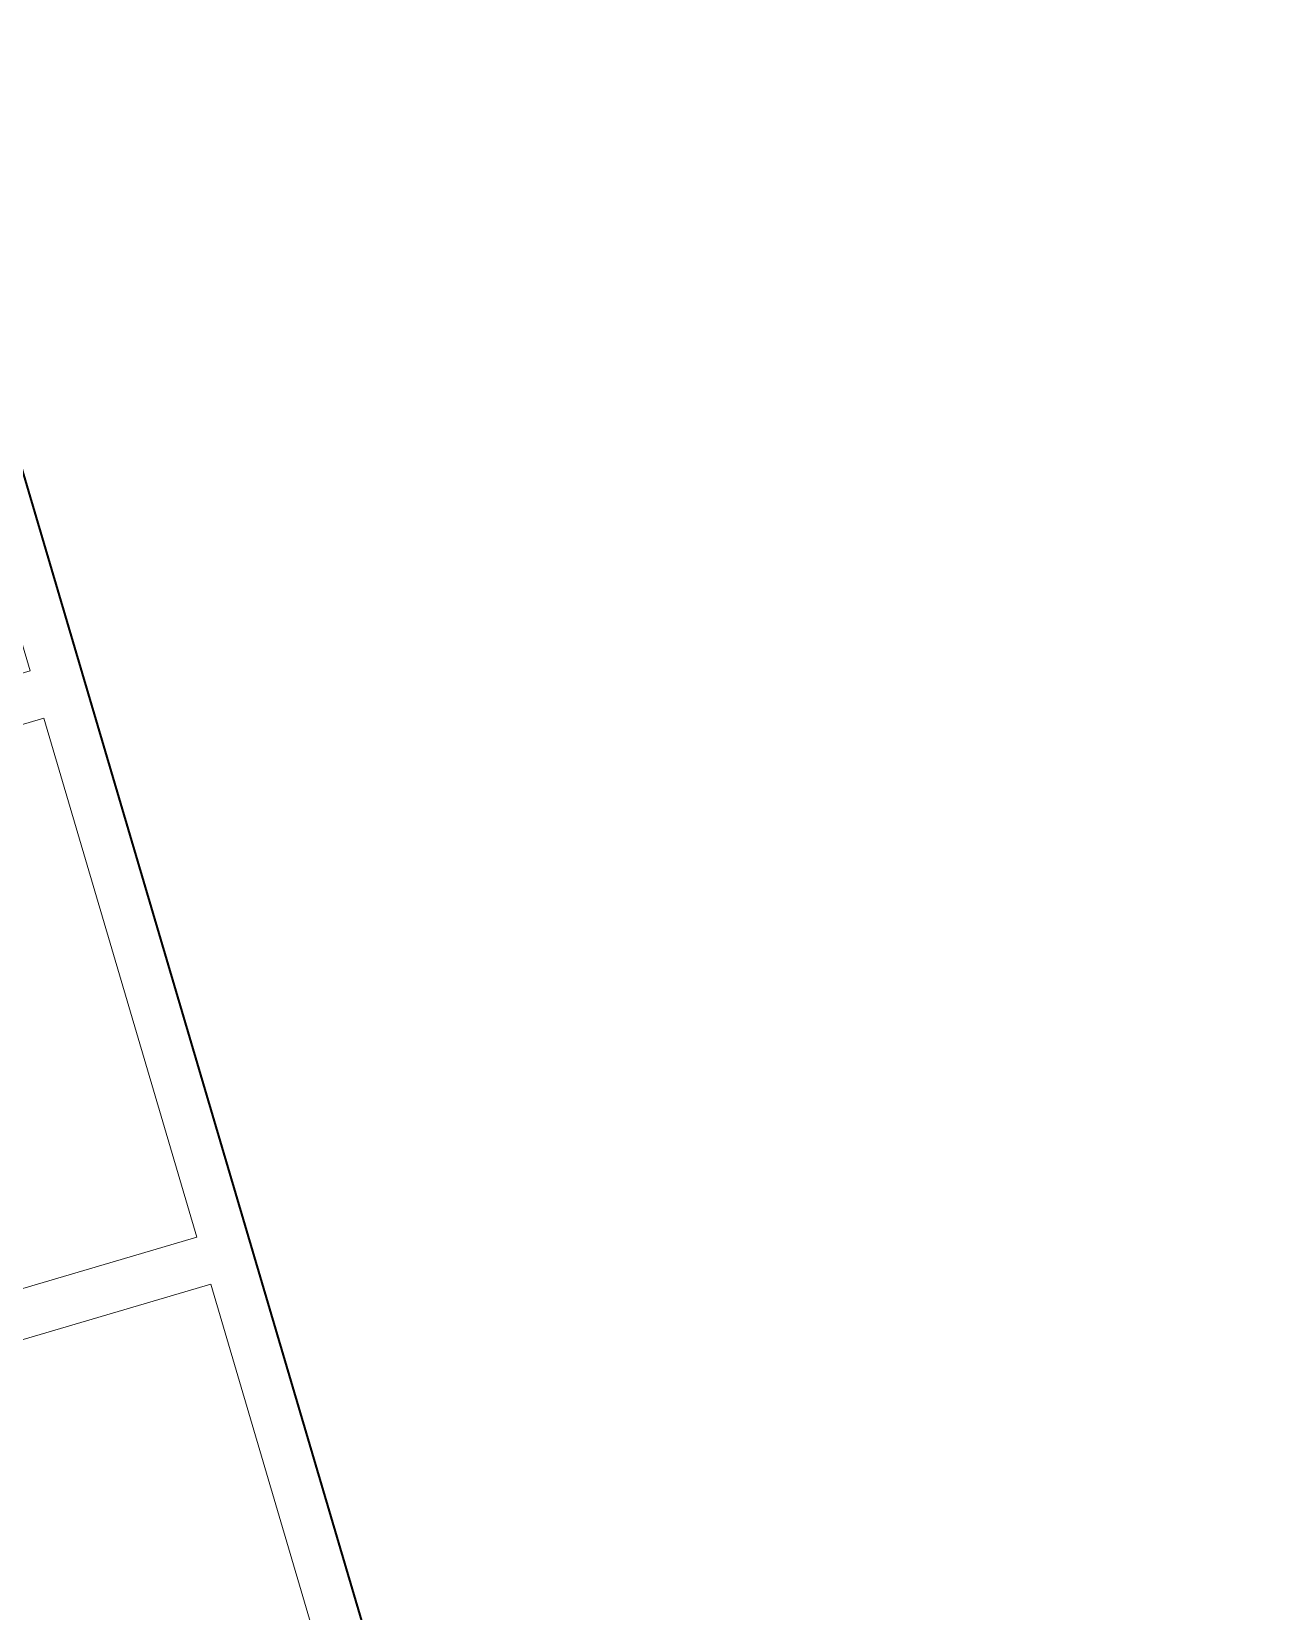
# Model space of a CAD drawing. Header units: millimetres. Extents: x 62878 to 70819, y -67946 to -61850.
# Drawn here: x 64264.68 to 64277.31, y -65865.9 to -65849.84 of the extents above; entities that cross this region are included whole.
import ezdxf

# ---------------------------------------------------------------- set-up
doc = ezdxf.new("R2010")
doc.units = ezdxf.units.MM
doc.layers.add('Dog_dos_yeni', color=63, linetype='Continuous', lineweight=5)
doc.layers.add('DUVAR-GAZBETON', color=84, linetype='Continuous', lineweight=35)

msp = doc.modelspace()

# ---------------------------------------------------------------- linework, layer by layer
at = {"layer": 'Dog_dos_yeni'}
msp.add_lwpolyline([(64268.46703863987, -65867.46498118584), (64263.65964649613, -65851.1588786234), (64263.18005524431, -65851.30027251), (64264.66469105338, -65856.33598065426), (64255.55245726853, -65859.02246449927), (64255.69385115509, -65859.50205575112), (64264.80608493998, -65856.81557190609), (64266.36141769237, -65862.0910756763), (64257.24918390749, -65864.77755952132), (64257.39057779406, -65865.25715077313), (64266.50281157895, -65862.5706669281), (64267.98744738806, -65867.6063750724), (64268.46703863987, -65867.46498118584)], close=True, dxfattribs=at)
at = {"layer": 'DUVAR-GAZBETON', "ltscale": 5}
msp.add_line((64145.51447628776, -65450.48456893033), (64605.20468270158, -67009.47454126891), dxfattribs=at)

doc.saveas('drawing.dxf')
